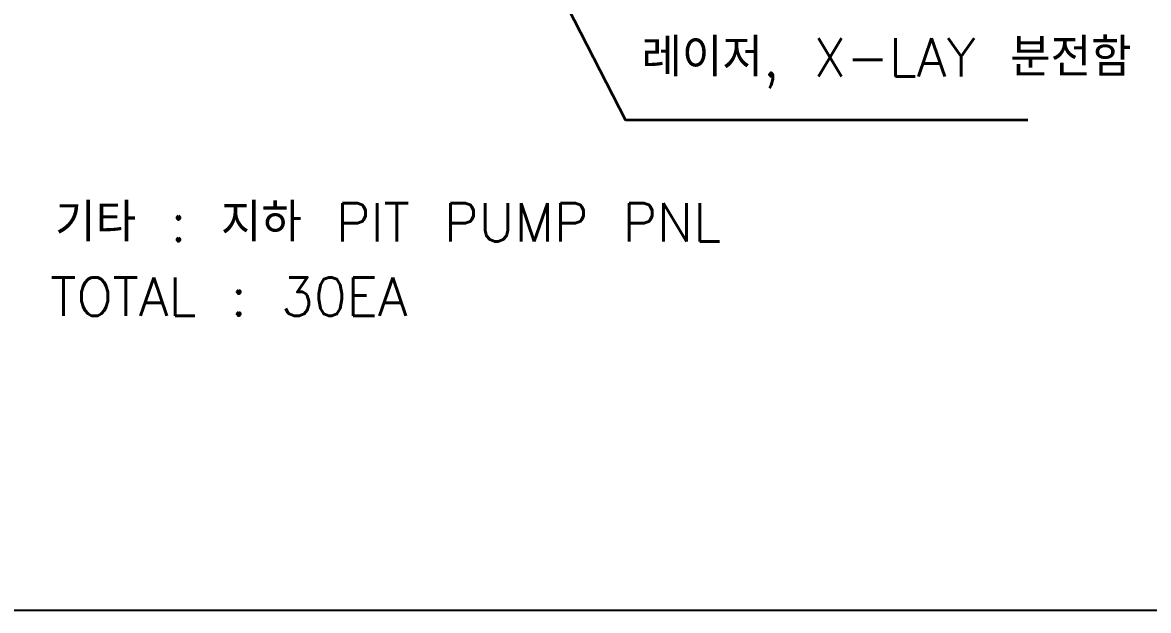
# Model space of a CAD drawing. Header units: millimetres. Extents: x 10462777 to 22643323, y 453826 to 1389191.
# Drawn here: x 11230276 to 11264148, y 540647 to 558342 of the extents above; entities that cross this region are included whole.
import ezdxf
from ezdxf.enums import TextEntityAlignment as Align

# ---------------------------------------------------------------- set-up
doc = ezdxf.new("R2010")
doc.units = ezdxf.units.MM
doc.header["$LTSCALE"] = 200
doc.header["$MEASUREMENT"] = 0
doc.layers.get('0').update_dxf_attribs({"linetype": 'CONTINUOUS'})
doc.layers.add('도면층6', color=6, linetype='CONTINUOUS')
doc.styles.add('HY울릉도L', font='txt.shx ', dxfattribs={"bigfont": ' whgtxt.shx'})

msp = doc.modelspace()

# ---------------------------------------------------------------- linework, layer by layer
at = {"color": 30, "lineweight": 35, "ltscale": 10}
for p in [(11244671.34896, 562722.99992), (11260518.27881, 555404.43609)]:
    msp.add_line(p, (11248416.35668, 555404.43609), dxfattribs=at)
at = {"layer": '도면층6'}
msp.add_line((11376498.25441, 540646.87669), (11207429.28781, 540646.87669), dxfattribs=at)

# ---------------------------------------------------------------- texts
at = {"color": 30, "lineweight": 35, "ltscale": 10, "style": 'HY울릉도L'}
for s, p in [('레이저, X-LAY 분전함', (11248892.73074, 557296.1942)), ('기타 : 지하 PIT PUMP PNL', (11231256.44452, 552329.73711)), ('TOTAL : 30EA', (11231112.13804, 550094.58553))]:
    msp.add_text(s, height=1152, dxfattribs=at).set_placement(p, align=Align.MIDDLE_LEFT)

doc.saveas('drawing.dxf')
